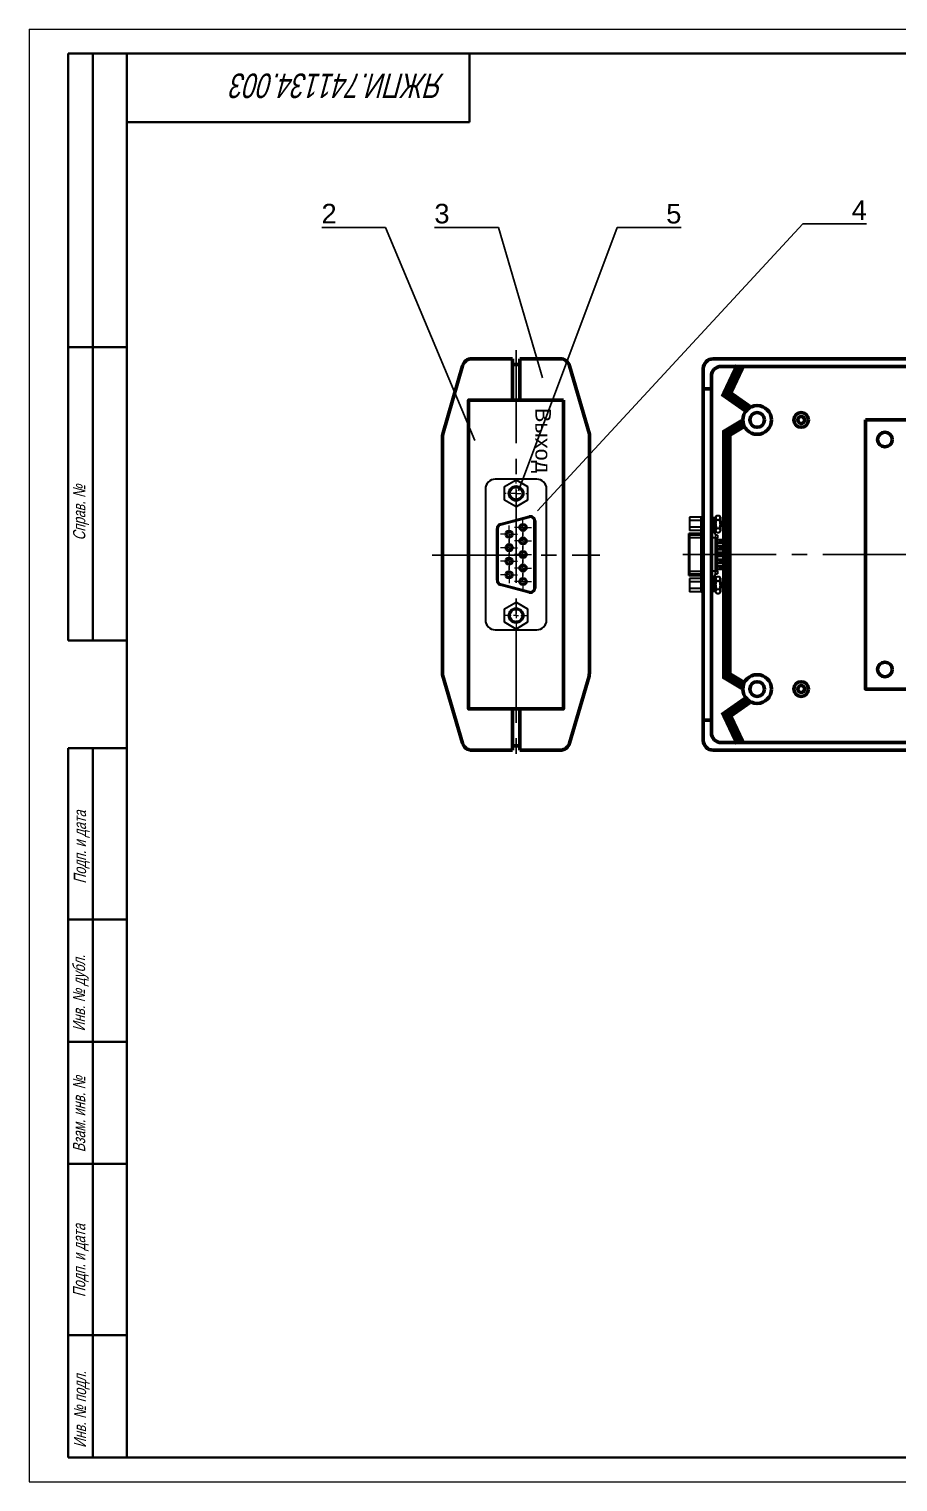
# Model space of a CAD drawing. Header units: millimetres. Extents: x 616 to 3040, y 265 to 2725.
# Drawn here: x 1500.6 to 1678.2, y 2422.3 to 2719.3 of the extents above; entities that cross this region are included whole.
import ezdxf
from ezdxf import colors
from ezdxf.entities.mleader import LeaderData, LeaderLine
from ezdxf.math import Vec2, Vec3

# ---------------------------------------------------------------- set-up
doc = ezdxf.new("R2010")
doc.units = ezdxf.units.MM
doc.linetypes.add('CENTER2', pattern=[28.575, 19.05, -3.175, 3.175, -3.175])
doc.layers.add('OSN', color=7, linetype='Continuous', lineweight=60)
doc.layers.add('TONK', color=7, linetype='Continuous')
doc.layers.add('ОСЕВЫЕ', color=7, linetype='Continuous')
doc.styles.add('CLW', font='clw.shx', dxfattribs={"width": 0.75, "oblique": 15})
doc.styles.get("Standard").update_dxf_attribs({"font": 'arial.ttf'})

# ---------------------------------------------------------------- blocks, each defined once
blk = doc.blocks.new('SW_CENTERMARKSYMBOL_10')
at = {"color": 0, "linetype": 'Continuous', "lineweight": 0}
for p, q in [((-1, 0), (-2.5, 0)), ((0, 0), (-0.5, 0)), ((0, 1), (0, 2.5)), ((0, 0), (0, 0.5)), ((0, 0), (0, -0.5)), ((0, 0), (0.5, 0)), ((1, 0), (2.5, 0)), ((0, -1), (0, -2.5))]:
    blk.add_line(p, q, dxfattribs=at)
blk = doc.blocks.new('SW_CENTERMARKSYMBOL_24')
at = {"color": 0, "linetype": 'Continuous', "lineweight": 0}
for p, q in [((-1, 0), (-1.26, 0)), ((0, 0), (-0.5, 0)), ((0, 1), (0, 1.26)), ((0, 0), (0, 0.5)), ((0, 0), (0, -0.5)), ((0, 0), (0.5, 0)), ((1, 0), (1.26, 0)), ((0, -1), (0, -1.26))]:
    blk.add_line(p, q, dxfattribs=at)
blk = doc.blocks.new('SW_CENTERMARKSYMBOL_25')
at = {"color": 0, "linetype": 'Continuous', "lineweight": 0}
for p, q in [((-0.5, 0), (-0.87, 0)), ((0, 0), (-0.5, 0)), ((0, 0.5), (0, 0.87)), ((0, 0), (0, 0.5)), ((0, 0), (0, -0.5)), ((0, 0), (0.5, 0)), ((0.5, 0), (0.87, 0)), ((0, -0.5), (0, -0.87))]:
    blk.add_line(p, q, dxfattribs=at)
blk = doc.blocks.new('SW_CENTERMARKSYMBOL_26')
at = {"color": 0, "linetype": 'Continuous', "lineweight": 0}
for p, q in [((-0.5, 0), (-0.87, 0)), ((0, 0), (-0.5, 0)), ((0, 0.5), (0, 0.87)), ((0, 0), (0, 0.5)), ((0, 0), (0, -0.5)), ((0, 0), (0.5, 0)), ((0.5, 0), (0.87, 0)), ((0, -0.5), (0, -0.87))]:
    blk.add_line(p, q, dxfattribs=at)
blk = doc.blocks.new('SW_CENTERMARKSYMBOL_27')
at = {"color": 0, "linetype": 'Continuous', "lineweight": 0}
for p, q in [((-0.5, 0), (-0.87, 0)), ((0, 0), (-0.5, 0)), ((0, 0.5), (0, 0.87)), ((0, 0), (0, 0.5)), ((0, 0), (0, -0.5)), ((0, 0), (0.5, 0)), ((0.5, 0), (0.87, 0)), ((0, -0.5), (0, -0.87))]:
    blk.add_line(p, q, dxfattribs=at)
blk = doc.blocks.new('SW_CENTERMARKSYMBOL_28')
at = {"color": 0, "linetype": 'Continuous', "lineweight": 0}
for p, q in [((-0.5, 0), (-0.88, 0)), ((0, 0), (-0.5, 0)), ((0, 0.5), (0, 0.87)), ((0, 0), (0, 0.5)), ((0, 0), (0, -0.5)), ((0, 0), (0.5, 0)), ((0.5, 0), (0.87, 0)), ((0, -0.5), (0, -0.88))]:
    blk.add_line(p, q, dxfattribs=at)
blk = doc.blocks.new('SW_CENTERMARKSYMBOL_29')
at = {"color": 0, "linetype": 'Continuous', "lineweight": 0}
for p, q in [((-0.5, 0), (-0.87, 0)), ((0, 0), (-0.5, 0)), ((0, 0.5), (0, 0.87)), ((0, 0), (0, 0.5)), ((0, 0), (0, -0.5)), ((0, 0), (0.5, 0)), ((0.5, 0), (0.87, 0)), ((0, -0.5), (0, -0.87))]:
    blk.add_line(p, q, dxfattribs=at)
blk = doc.blocks.new('SW_CENTERMARKSYMBOL_30')
at = {"color": 0, "linetype": 'Continuous', "lineweight": 0}
for p, q in [((-0.5, 0), (-0.87, 0)), ((0, 0), (-0.5, 0)), ((0, 0.5), (0, 0.87)), ((0, 0), (0, 0.5)), ((0, 0), (0, -0.5)), ((0, 0), (0.5, 0)), ((0.5, 0), (0.87, 0)), ((0, -0.5), (0, -0.87))]:
    blk.add_line(p, q, dxfattribs=at)
blk = doc.blocks.new('SW_CENTERMARKSYMBOL_31')
at = {"color": 0, "linetype": 'Continuous', "lineweight": 0}
for p, q in [((-0.5, 0), (-0.87, 0)), ((0, 0), (-0.5, 0)), ((0, 0.5), (0, 0.87)), ((0, 0), (0, 0.5)), ((0, 0), (0, -0.5)), ((0, 0), (0.5, 0)), ((0.5, 0), (0.87, 0)), ((0, -0.5), (0, -0.87))]:
    blk.add_line(p, q, dxfattribs=at)
blk = doc.blocks.new('SW_CENTERMARKSYMBOL_32')
at = {"color": 0, "linetype": 'Continuous', "lineweight": 0}
for p, q in [((-0.5, 0), (-0.87, 0)), ((0, 0), (-0.5, 0)), ((0, 0.5), (0, 0.87)), ((0, 0), (0, 0.5)), ((0, 0), (0, -0.5)), ((0, 0), (0.5, 0)), ((0.5, 0), (0.87, 0)), ((0, -0.5), (0, -0.87))]:
    blk.add_line(p, q, dxfattribs=at)
blk = doc.blocks.new('SW_CENTERMARKSYMBOL_33')
at = {"color": 0, "linetype": 'Continuous', "lineweight": 0}
for p, q in [((-0.5, 0), (-0.87, 0)), ((0, 0), (-0.5, 0)), ((0, 0.5), (0, 0.87)), ((0, 0), (0, 0.5)), ((0, 0), (0, -0.5)), ((0, 0), (0.5, 0)), ((0.5, 0), (0.87, 0)), ((0, -0.5), (0, -0.87))]:
    blk.add_line(p, q, dxfattribs=at)
blk = doc.blocks.new('_None')

msp = doc.modelspace()

# ---------------------------------------------------------------- linework, layer by layer
at = {"color": 7, "linetype": 'Continuous', "lineweight": 40}
for p, q in [((1508.63108, 2594.27652), (1508.63108, 2714.27652)), ((1520.63108, 2714.27652), (1508.63108, 2714.27652)), ((1508.63108, 2594.27652), (1508.63108, 2714.27652)), ((1513.63108, 2594.27652), (1513.63108, 2714.27652)), ((1513.63108, 2594.27652), (1513.63108, 2714.27652)), ((1915.63108, 2714.27652), (1520.63108, 2714.27652)), ((1520.63108, 2714.27652), (1520.63108, 2427.27652)), ((1590.63108, 2700.27652), (1590.63108, 2714.27652)), ((1520.63108, 2700.27652), (1590.63108, 2700.27652)), ((1508.63108, 2654.27652), (1520.63108, 2654.27652)), ((1520.63108, 2654.27652), (1508.63108, 2654.27652)), ((1508.63108, 2594.27652), (1520.63108, 2594.27652)), ((1508.63108, 2427.27652), (1508.63108, 2572.27652)), ((1508.63108, 2572.27652), (1520.63108, 2572.27652)), ((1513.63108, 2427.27652), (1513.63108, 2572.27652)), ((1520.63108, 2537.27652), (1508.63108, 2537.27652)), ((1520.63108, 2512.27652), (1508.63108, 2512.27652)), ((1520.63108, 2487.27652), (1508.63108, 2487.27652)), ((1508.63108, 2452.27652), (1520.63108, 2452.27652)), ((1508.63108, 2427.27652), (1520.63108, 2427.27652)), ((1520.63108, 2427.27652), (1915.63108, 2427.27652))]:
    msp.add_line(p, q, dxfattribs=at)
at = {"color": 7, "linetype": 'Continuous', "lineweight": 15}
msp.add_line((1520.63108, 2714.27652), (1520.63108, 2427.27652), dxfattribs=at)
at = {"color": 7, "linetype": 'Continuous', "lineweight": 30}
for p, q in [((1604.40843, 2627.26862), (1595.90843, 2627.26862)), ((1597.78343, 2625.73483), (1600.15843, 2627.10603)), ((1597.78343, 2622.99241), (1597.78343, 2625.73483)), ((1600.15843, 2627.10603), (1602.53343, 2625.73483)), ((1602.53343, 2625.73483), (1602.53343, 2622.99241)), ((1593.90843, 2625.26862), (1593.90843, 2598.46862)), ((1600.15843, 2621.62121), (1597.78343, 2622.99241)), ((1602.53343, 2622.99241), (1600.15843, 2621.62121)), ((1606.40843, 2598.46862), (1606.40843, 2625.26862)), ((1596.94961, 2618.11542), (1602.84961, 2619.69632)), ((1602.84961, 2619.69632), (1602.91432, 2619.45484)), ((1637.98779, 2619.56862), (1638.43779, 2619.56862)), ((1637.98779, 2618.56862), (1637.98779, 2619.56862)), ((1638.43779, 2619.56862), (1638.43779, 2618.56862)), ((1641.18779, 2619.84817), (1640.93779, 2619.49817)), ((1641.18779, 2619.84817), (1641.68779, 2619.84817)), ((1641.93779, 2619.49817), (1641.68779, 2619.84817)), ((1596.20843, 2606.58774), (1596.20843, 2617.14949)), ((1596.45843, 2617.14949), (1596.20843, 2617.14949)), ((1596.45843, 2617.14949), (1596.45843, 2606.58774)), ((1596.94961, 2618.11542), (1597.01431, 2617.87394)), ((1602.91432, 2619.45484), (1597.01431, 2617.87394)), ((1603.85843, 2605.00685), (1603.85843, 2618.73039)), ((1604.10843, 2618.73039), (1603.85843, 2618.73039)), ((1604.10843, 2618.73039), (1604.10843, 2605.00685)), ((1637.98779, 2619.48733), (1635.58779, 2619.48733)), ((1635.58779, 2619.48733), (1635.58779, 2618.80173)), ((1637.98779, 2618.80173), (1635.58779, 2618.80173)), ((1635.58779, 2618.80173), (1635.58779, 2617.43052)), ((1637.98779, 2617.43052), (1635.58779, 2617.43052)), ((1635.58779, 2617.43052), (1635.58779, 2616.74491)), ((1637.98779, 2616.74491), (1635.58779, 2616.74491)), ((1638.43779, 2618.56862), (1637.98779, 2618.56862)), ((1637.98779, 2605.16862), (1637.98779, 2618.56862)), ((1638.43779, 2615.70878), (1638.43779, 2618.56862)), ((1640.43779, 2618.91612), (1640.09488, 2618.91612)), ((1640.43779, 2618.86612), (1640.09488, 2618.86612)), ((1640.09488, 2617.36612), (1640.43779, 2617.36612)), ((1640.09488, 2617.31612), (1640.43779, 2617.31612)), ((1640.09488, 2616.61862), (1640.43779, 2616.61862)), ((1640.6878, 2619.36612), (1640.43779, 2619.36612)), ((1640.43779, 2616.86612), (1640.43779, 2619.36612)), ((1640.43779, 2616.86612), (1640.6878, 2616.86612)), ((1640.43779, 2616.86612), (1640.43779, 2616.61862)), ((1640.43779, 2616.61862), (1640.43779, 2616.48941)), ((1640.93779, 2619.36612), (1640.6878, 2619.36612)), ((1640.6878, 2616.86612), (1640.6878, 2619.36612)), ((1640.6878, 2617.52815), (1640.6878, 2619.36612)), ((1640.6878, 2616.86612), (1640.6878, 2617.4049)), ((1640.6878, 2616.86612), (1640.93779, 2616.86612)), ((1640.93779, 2619.49817), (1640.93779, 2619.31301)), ((1640.93779, 2619.31301), (1640.93779, 2616.73407)), ((1640.93779, 2616.73407), (1641.18779, 2616.38407)), ((1641.18779, 2618.98215), (1641.68779, 2618.98215)), ((1641.18779, 2617.2501), (1641.68779, 2617.2501)), ((1641.68779, 2616.38407), (1641.93779, 2616.73407)), ((1641.93779, 2619.49817), (1641.93779, 2619.31301)), ((1641.93779, 2619.31301), (1641.93779, 2616.73407)), ((1641.98779, 2618.74112), (1641.93779, 2618.79112)), ((1641.93779, 2617.44112), (1641.98779, 2617.49112)), ((1641.98779, 2618.74112), (1641.98779, 2618.65739)), ((1641.98779, 2618.65739), (1641.98779, 2617.49112)), ((1637.98779, 2616.15411), (1635.48779, 2616.15411)), ((1635.48779, 2615.67451), (1635.48779, 2616.15411)), ((1635.6128, 2615.79951), (1635.48779, 2615.67451)), ((1635.48779, 2615.29951), (1635.48779, 2615.67451)), ((1635.48779, 2608.43773), (1635.48779, 2615.29951)), ((1635.6128, 2615.29951), (1635.48779, 2615.29951)), ((1637.98779, 2615.79951), (1635.6128, 2615.79951)), ((1635.6128, 2615.79951), (1635.6128, 2615.29951)), ((1635.6128, 2615.29951), (1635.6128, 2608.43773)), ((1637.98779, 2615.29951), (1635.6128, 2615.29951)), ((1638.43779, 2615.29951), (1638.43779, 2615.70878)), ((1638.43779, 2608.43773), (1638.43779, 2615.29951)), ((1640.33779, 2616.49951), (1640.09488, 2616.49951)), ((1640.33779, 2615.29951), (1640.09488, 2615.29951)), ((1640.83779, 2615.29951), (1640.33779, 2615.29951)), ((1640.33779, 2608.43773), (1640.33779, 2615.29951)), ((1640.98779, 2616.02911), (1640.83692, 2616.02911)), ((1641.3378, 2615.79951), (1640.83779, 2615.79951)), ((1640.83779, 2615.29951), (1640.83779, 2608.43773)), ((1641.3378, 2615.29951), (1640.83779, 2615.29951)), ((1640.98779, 2615.79951), (1640.98779, 2616.02911)), ((1641.18779, 2616.38407), (1641.68779, 2616.38407)), ((1641.3378, 2615.79951), (1641.3378, 2615.29951)), ((1641.3378, 2608.43773), (1641.3378, 2615.29951)), ((1642.2378, 2614.88862), (1641.3378, 2614.88862)), ((1641.3378, 2614.38862), (1642.2378, 2614.38862)), ((1642.2378, 2614.19612), (1641.3378, 2614.19612)), ((1641.3378, 2613.69612), (1642.2378, 2613.69612)), ((1642.2378, 2614.19612), (1641.88779, 2614.19612)), ((1641.88779, 2613.69612), (1642.2378, 2613.69612)), ((1642.2378, 2614.88862), (1642.98779, 2614.88862)), ((1642.2378, 2614.88862), (1642.2378, 2614.38862)), ((1642.98779, 2614.38862), (1642.2378, 2614.38862)), ((1642.98779, 2614.19612), (1642.2378, 2614.19612)), ((1642.2378, 2613.69612), (1642.98779, 2613.69612)), ((1642.98779, 2614.88862), (1642.98779, 2614.38862)), ((1642.98779, 2614.19612), (1642.98779, 2613.69612)), ((1642.2378, 2613.50362), (1641.3378, 2613.50362)), ((1641.3378, 2613.00362), (1642.2378, 2613.00362)), ((1642.2378, 2612.81112), (1641.3378, 2612.81112)), ((1641.3378, 2612.31112), (1642.2378, 2612.31112)), ((1642.2378, 2612.11862), (1641.3378, 2612.11862)), ((1641.3378, 2611.61862), (1642.2378, 2611.61862)), ((1642.2378, 2611.42612), (1641.3378, 2611.42612)), ((1641.3378, 2610.92612), (1642.2378, 2610.92612)), ((1642.2378, 2610.73362), (1641.3378, 2610.73362)), ((1642.2378, 2612.81112), (1641.88779, 2612.81112)), ((1641.88779, 2612.31112), (1642.2378, 2612.31112)), ((1642.2378, 2611.42612), (1641.88779, 2611.42612)), ((1641.88779, 2610.92612), (1642.2378, 2610.92612)), ((1642.2378, 2613.50362), (1642.2378, 2613.00362)), ((1642.2378, 2613.50362), (1642.98779, 2613.50362)), ((1642.98779, 2613.00362), (1642.2378, 2613.00362)), ((1642.98779, 2612.81112), (1642.2378, 2612.81112)), ((1642.2378, 2612.31112), (1642.98779, 2612.31112)), ((1642.2378, 2612.11862), (1642.98779, 2612.11862)), ((1642.2378, 2612.11862), (1642.2378, 2611.61862)), ((1642.98779, 2611.61862), (1642.2378, 2611.61862)), ((1642.98779, 2611.42612), (1642.2378, 2611.42612)), ((1642.2378, 2610.92612), (1642.98779, 2610.92612)), ((1642.2378, 2610.73362), (1642.98779, 2610.73362)), ((1642.2378, 2610.73362), (1642.2378, 2610.23362)), ((1642.98779, 2613.50362), (1642.98779, 2613.00362)), ((1642.98779, 2612.81112), (1642.98779, 2612.31112)), ((1642.98779, 2612.11862), (1642.98779, 2611.61862)), ((1642.98779, 2611.42612), (1642.98779, 2610.92612)), ((1642.98779, 2610.73362), (1642.98779, 2610.23362)), ((1635.6128, 2608.43773), (1635.48779, 2608.43773)), ((1635.48779, 2608.06274), (1635.48779, 2608.43773)), ((1635.48779, 2608.06274), (1635.6128, 2607.93773)), ((1635.48779, 2607.58314), (1635.48779, 2608.06274)), ((1635.6128, 2608.43773), (1637.98779, 2608.43773)), ((1635.6128, 2608.43773), (1635.6128, 2607.93773)), ((1635.6128, 2607.93773), (1637.98779, 2607.93773)), ((1638.43779, 2608.02847), (1638.43779, 2608.43773)), ((1638.43779, 2605.16862), (1638.43779, 2608.02847)), ((1640.33779, 2608.43773), (1640.09488, 2608.43773)), ((1640.83779, 2608.43773), (1640.33779, 2608.43773)), ((1640.83692, 2607.70814), (1640.98779, 2607.70814)), ((1640.83779, 2608.43773), (1640.83779, 2607.73773)), ((1641.3378, 2608.43773), (1640.83779, 2608.43773)), ((1640.83779, 2607.93773), (1641.3378, 2607.93773)), ((1640.98779, 2607.70814), (1640.98779, 2607.93773)), ((1641.3378, 2610.23362), (1642.2378, 2610.23362)), ((1642.2378, 2610.04112), (1641.3378, 2610.04112)), ((1641.3378, 2609.54112), (1642.2378, 2609.54112)), ((1642.2378, 2609.34862), (1641.3378, 2609.34862)), ((1641.3378, 2608.84862), (1642.2378, 2608.84862)), ((1641.3378, 2608.43773), (1641.3378, 2607.93773)), ((1642.2378, 2610.04112), (1641.88779, 2610.04112)), ((1641.88779, 2609.54112), (1642.2378, 2609.54112)), ((1642.98779, 2610.23362), (1642.2378, 2610.23362)), ((1642.98779, 2610.04112), (1642.2378, 2610.04112)), ((1642.2378, 2609.54112), (1642.98779, 2609.54112)), ((1642.2378, 2609.34862), (1642.98779, 2609.34862)), ((1642.2378, 2609.34862), (1642.2378, 2608.84862)), ((1642.98779, 2608.84862), (1642.2378, 2608.84862)), ((1642.98779, 2610.04112), (1642.98779, 2609.54112)), ((1642.98779, 2608.84862), (1642.98779, 2609.34862)), ((1596.45843, 2606.58774), (1596.20843, 2606.58774)), ((1597.01431, 2605.8633), (1596.94961, 2605.62182)), ((1602.84961, 2604.04092), (1596.94961, 2605.62182)), ((1597.01431, 2605.8633), (1602.91432, 2604.28241)), ((1604.10843, 2605.00685), (1603.85843, 2605.00685)), ((1635.48779, 2607.58314), (1637.98779, 2607.58314)), ((1637.98779, 2606.99233), (1635.58779, 2606.99233)), ((1635.58779, 2606.99233), (1635.58779, 2606.30672)), ((1637.98779, 2606.30672), (1635.58779, 2606.30672)), ((1635.58779, 2606.30672), (1635.58779, 2604.93552)), ((1637.98779, 2604.93552), (1635.58779, 2604.93552)), ((1635.58779, 2604.93552), (1635.58779, 2604.24992)), ((1637.98779, 2605.16862), (1638.43779, 2605.16862)), ((1637.98779, 2604.16862), (1637.98779, 2605.16862)), ((1638.43779, 2605.16862), (1638.43779, 2604.16862)), ((1640.09488, 2607.23773), (1640.33779, 2607.23773)), ((1640.09488, 2607.11862), (1640.43779, 2607.11862)), ((1640.43779, 2606.42112), (1640.09488, 2606.42112)), ((1640.43779, 2606.37112), (1640.09488, 2606.37112)), ((1640.09488, 2604.87112), (1640.43779, 2604.87112)), ((1640.09488, 2604.82112), (1640.43779, 2604.82112)), ((1640.43779, 2607.24784), (1640.43779, 2607.11862)), ((1640.43779, 2607.11862), (1640.43779, 2606.87112)), ((1640.6878, 2606.87112), (1640.43779, 2606.87112)), ((1640.43779, 2604.37112), (1640.43779, 2606.87112)), ((1640.93779, 2606.87112), (1640.6878, 2606.87112)), ((1640.6878, 2604.37112), (1640.6878, 2606.87112)), ((1640.6878, 2605.03315), (1640.6878, 2606.87112)), ((1640.6878, 2604.37112), (1640.6878, 2604.9099)), ((1641.18779, 2607.35317), (1640.93779, 2607.00317)), ((1640.93779, 2607.00317), (1640.93779, 2606.81801)), ((1640.93779, 2606.81801), (1640.93779, 2604.23907)), ((1641.18779, 2607.35317), (1641.68779, 2607.35317)), ((1641.18779, 2606.48715), (1641.68779, 2606.48715)), ((1641.18779, 2604.7551), (1641.68779, 2604.7551)), ((1641.93779, 2607.00317), (1641.68779, 2607.35317)), ((1641.93779, 2607.00317), (1641.93779, 2606.81801)), ((1641.93779, 2606.81801), (1641.93779, 2604.23907)), ((1641.98779, 2606.24612), (1641.93779, 2606.29612)), ((1641.93779, 2604.94612), (1641.98779, 2604.99612)), ((1641.98779, 2606.24612), (1641.98779, 2606.16239)), ((1641.98779, 2606.16239), (1641.98779, 2604.99612)), ((1597.78343, 2600.74483), (1600.15843, 2602.11604)), ((1600.15843, 2602.11604), (1602.53343, 2600.74483)), ((1602.91432, 2604.28241), (1602.84961, 2604.04092)), ((1637.98779, 2604.24992), (1635.58779, 2604.24992)), ((1638.43779, 2604.16862), (1637.98779, 2604.16862)), ((1640.43779, 2604.37112), (1640.6878, 2604.37112)), ((1640.6878, 2604.37112), (1640.93779, 2604.37112)), ((1640.93779, 2604.23907), (1641.18779, 2603.88907)), ((1641.18779, 2603.88907), (1641.68779, 2603.88907)), ((1641.68779, 2603.88907), (1641.93779, 2604.23907)), ((1597.78343, 2598.00242), (1597.78343, 2600.74483)), ((1602.53343, 2600.74483), (1602.53343, 2598.00242)), ((1595.90843, 2596.46863), (1604.40843, 2596.46863)), ((1600.15843, 2596.63121), (1597.78343, 2598.00242)), ((1602.53343, 2598.00242), (1600.15843, 2596.63121))]:
    msp.add_line(p, q, dxfattribs=at)
at = {"color": 7, "linetype": 'Continuous', "lineweight": 0}
for p, q in [((1640.43779, 2618.72587), (1640.09488, 2618.72587)), ((1640.09488, 2617.50637), (1640.43779, 2617.50637)), ((1641.98779, 2618.72587), (1641.93779, 2618.72587)), ((1641.93779, 2617.50637), (1641.98779, 2617.50637)), ((1640.83779, 2615.99951), (1640.83779, 2615.29951)), ((1640.43779, 2606.23087), (1640.09488, 2606.23087)), ((1640.09488, 2605.01137), (1640.43779, 2605.01137)), ((1641.98779, 2606.23087), (1641.93779, 2606.23087)), ((1641.93779, 2605.01137), (1641.98779, 2605.01137))]:
    msp.add_line(p, q, dxfattribs=at)
at = {"color": 8, "linetype": 'Continuous', "lineweight": 30}
for p, q in [((1640.33779, 2615.29951), (1640.33779, 2616.49951)), ((1640.33779, 2607.23773), (1640.33779, 2608.43773))]:
    msp.add_line(p, q, dxfattribs=at)
at = {"color": 7, "linetype": 'Continuous', "lineweight": 30}
for centre, radius in [((1600.15843, 2624.36362), 1.525), ((1600.15843, 2624.36362), 1.25), ((1598.73843, 2616.02362), 0.75), ((1601.57843, 2617.40862), 0.75), ((1601.57843, 2617.40862), 0.5), ((1598.73843, 2613.25362), 0.75), ((1598.73843, 2616.02362), 0.5), ((1598.73843, 2613.25362), 0.5), ((1601.57843, 2614.63862), 0.75), ((1601.57843, 2614.63862), 0.5), ((1598.73843, 2610.48362), 0.75), ((1598.73843, 2610.48362), 0.5), ((1601.57843, 2611.86862), 0.75), ((1601.57843, 2611.86862), 0.5), ((1598.73843, 2607.71362), 0.75), ((1598.73843, 2607.71362), 0.5), ((1601.57843, 2609.09862), 0.75), ((1601.57843, 2609.09862), 0.5), ((1601.57843, 2606.32862), 0.75), ((1601.57843, 2606.32862), 0.5), ((1600.15843, 2599.37362), 1.525), ((1600.15843, 2599.37362), 1.25)]:
    msp.add_circle(centre, radius, dxfattribs=at)
for centre, radius, start, end in [((1595.90843, 2625.26862), 2, 89.99997, 180.00003), ((1604.40843, 2625.26862), 2, 0.0001522, 90.0000613), ((1603.10843, 2618.7304), 1, 359.9999874, 104.9998482), ((1597.20843, 2617.1495), 1, 105.000093, 180.0000314), ((1597.20843, 2617.1495), 0.75, 105.0000346, 180.0002537), ((1603.10843, 2618.7304), 0.74999, 359.9996702, 105.0003242), ((1638.93779, 2616.99951), 0.5, 180, 180.0897865), ((1640.33779, 2615.99951), 0.5, 0, 90), ((1640.33779, 2607.73773), 0.5, 270, 0), ((1597.20843, 2606.58774), 1, 179.9999686, 254.999907), ((1597.20844, 2606.58775), 0.75001, 180.0002567, 254.999455), ((1603.10842, 2605.00685), 1, 255.0004952, 359.9998826), ((1603.10844, 2605.00684), 0.74999, 254.9992179, 0.0007876), ((1638.93779, 2606.73773), 0.5, 179.9102135, 180), ((1595.90843, 2598.46862), 2, 179.99997, 270.00003), ((1604.40843, 2598.46863), 2, 269.9999387, 359.9998478)]:
    msp.add_arc(centre, radius, start, end, dxfattribs=at)
at = {"color": 7, "linetype": 'Continuous', "lineweight": 0}
for centre, radius, start, end in [((1600.15832, 2624.36357), 1.50002, 164.9806284, 104.9953486), ((1600.15834, 2599.37358), 1.50001, 164.9843439, 104.9962632)]:
    msp.add_arc(centre, radius, start, end, dxfattribs=at)
at = {"color": 7, "linetype": 'Continuous', "lineweight": 30}
for centre, start_param, end_param in [((1640.86708, 2618.11612), 4.395566827, 4.596093443), ((1641.0085, 2618.11612), 4.280024466, 4.482895931), ((1640.86708, 2605.62112), 4.395566827, 4.596093443), ((1641.0085, 2605.62112), 4.280024466, 4.482895931)]:
    msp.add_ellipse(centre, major_axis=(1.23136, 1.23136), ratio=0.174637889, start_param=start_param, end_param=end_param, dxfattribs=at)
for points, knots in [([(1641.18779, 2618.98215), (1641.12143, 2619.09229), (1640.97396, 2619.33703), (1641.04741, 2619.63948), (1641.16205, 2619.80991), (1641.18779, 2619.84817)], [0, 0, 0, 0, 0.388231514, 0.862639825, 1, 1, 1, 1]), ([(1641.68779, 2619.84817), (1641.71353, 2619.80991), (1641.82818, 2619.63948), (1641.90163, 2619.33703), (1641.75416, 2619.09229), (1641.68779, 2618.98215)], [0, 0, 0, 0, 0.137360175, 0.611768486, 1, 1, 1, 1]), ([(1641.18779, 2617.2501), (1641.09982, 2617.56921), (1640.93983, 2618.14961), (1641.11082, 2618.7237), (1641.18779, 2618.98215)], [0, 0, 0, 0, 0.5498173497, 1, 1, 1, 1]), ([(1641.18779, 2616.38407), (1641.09982, 2616.54363), (1640.93983, 2616.83383), (1641.11082, 2617.12087), (1641.18779, 2617.2501)], [0, 0, 0, 0, 0.549816453, 1, 1, 1, 1]), ([(1641.68779, 2618.98215), (1641.77576, 2618.66303), (1641.93576, 2618.08264), (1641.76477, 2617.50854), (1641.68779, 2617.2501)], [0, 0, 0, 0, 0.5498173497, 1, 1, 1, 1]), ([(1641.68779, 2617.2501), (1641.77576, 2617.09054), (1641.93576, 2616.80034), (1641.76477, 2616.51329), (1641.68779, 2616.38407)], [0, 0, 0, 0, 0.549817351, 1, 1, 1, 1]), ([(1642.2378, 2614.38862), (1642.18171, 2614.38831), (1642.08004, 2614.38774), (1641.95947, 2614.3979), (1641.88247, 2614.43095), (1641.83644, 2614.48239), (1641.81172, 2614.54933), (1641.80291, 2614.62492), (1641.80686, 2614.69919), (1641.82363, 2614.76618), (1641.85521, 2614.81997), (1641.90906, 2614.86179), (1642.00049, 2614.88603), (1642.11744, 2614.88872), (1642.20302, 2614.88865), (1642.2378, 2614.88862)], [0, 0, 0, 0, 0.128723769, 0.233343469, 0.308068244, 0.370288394, 0.432734379, 0.489936714, 0.545878541, 0.60175428, 0.658023188, 0.717033044, 0.802883429, 0.919914134, 1, 1, 1, 1]), ([(1642.2378, 2613.00362), (1642.18171, 2613.00331), (1642.08004, 2613.00274), (1641.95947, 2613.0129), (1641.88247, 2613.04595), (1641.83644, 2613.09739), (1641.81172, 2613.16433), (1641.80291, 2613.23992), (1641.80686, 2613.31419), (1641.82363, 2613.38118), (1641.85521, 2613.43497), (1641.90906, 2613.47679), (1642.00049, 2613.50103), (1642.11744, 2613.50372), (1642.20302, 2613.50365), (1642.2378, 2613.50362)], [0, 0, 0, 0, 0.128723814, 0.233343552, 0.308068352, 0.370288525, 0.432734532, 0.489936887, 0.545878733, 0.601754492, 0.65802342, 0.717032602, 0.80288336, 0.919914105, 1, 1, 1, 1]), ([(1642.2378, 2611.61862), (1642.18171, 2611.61831), (1642.08004, 2611.61774), (1641.95947, 2611.6279), (1641.88247, 2611.66095), (1641.83644, 2611.71239), (1641.81172, 2611.77933), (1641.80291, 2611.85492), (1641.80686, 2611.92919), (1641.82363, 2611.99618), (1641.85521, 2612.04997), (1641.90906, 2612.09179), (1642.00049, 2612.11603), (1642.11744, 2612.11872), (1642.20302, 2612.11865), (1642.2378, 2612.11862)], [0, 0, 0, 0, 0.128723732, 0.233343402, 0.308067679, 0.370287811, 0.432734969, 0.489937287, 0.545879098, 0.601754821, 0.658023712, 0.717032857, 0.80288356, 0.919914153, 1, 1, 1, 1]), ([(1642.2378, 2610.23362), (1642.18171, 2610.23331), (1642.08004, 2610.23275), (1641.95947, 2610.2429), (1641.88247, 2610.27595), (1641.83644, 2610.32739), (1641.81172, 2610.39433), (1641.80291, 2610.46992), (1641.80686, 2610.54419), (1641.82363, 2610.61118), (1641.85521, 2610.66497), (1641.90906, 2610.70679), (1642.00049, 2610.73103), (1642.11744, 2610.73372), (1642.20302, 2610.73365), (1642.2378, 2610.73362)], [0, 0, 0, 0, 0.128723774, 0.233343468, 0.30806776, 0.370287907, 0.432735078, 0.489936016, 0.545879262, 0.601754997, 0.658023901, 0.717033059, 0.802883439, 0.919914136, 1, 1, 1, 1]), ([(1642.2378, 2608.84862), (1642.18171, 2608.84831), (1642.08004, 2608.84774), (1641.95947, 2608.8579), (1641.88247, 2608.89095), (1641.83645, 2608.94239), (1641.81172, 2609.00933), (1641.80291, 2609.08492), (1641.80686, 2609.15919), (1641.82364, 2609.22618), (1641.85521, 2609.27997), (1641.90906, 2609.32179), (1642.00049, 2609.34603), (1642.11744, 2609.34872), (1642.20302, 2609.34865), (1642.2378, 2609.34862)], [0, 0, 0, 0, 0.1287238245, 0.2333437395, 0.3080680775, 0.3702891127, 0.4327351315, 0.4899361039, 0.545877961, 0.6017537299, 0.6580236947, 0.7170328882, 0.8028833199, 0.9199140872, 1, 1, 1, 1]), ([(1641.18779, 2606.48715), (1641.12143, 2606.59729), (1640.97396, 2606.84203), (1641.04741, 2607.14448), (1641.16205, 2607.31491), (1641.18779, 2607.35317)], [0, 0, 0, 0, 0.3882309961, 0.8626398262, 1, 1, 1, 1]), ([(1641.18779, 2604.7551), (1641.09982, 2605.07421), (1640.93983, 2605.65461), (1641.11082, 2606.2287), (1641.18779, 2606.48715)], [0, 0, 0, 0, 0.5498173497, 1, 1, 1, 1]), ([(1641.18779, 2603.88907), (1641.09982, 2604.04863), (1640.93983, 2604.33883), (1641.11082, 2604.62587), (1641.18779, 2604.7551)], [0, 0, 0, 0, 0.549816688, 1, 1, 1, 1]), ([(1641.68779, 2607.35317), (1641.71353, 2607.31491), (1641.82818, 2607.14448), (1641.90163, 2606.84203), (1641.75416, 2606.59729), (1641.68779, 2606.48715)], [0, 0, 0, 0, 0.1373601738, 0.6117690039, 1, 1, 1, 1]), ([(1641.68779, 2606.48715), (1641.77576, 2606.16803), (1641.93576, 2605.58764), (1641.76477, 2605.01354), (1641.68779, 2604.7551)], [0, 0, 0, 0, 0.5498173497, 1, 1, 1, 1]), ([(1641.68779, 2604.7551), (1641.77576, 2604.59554), (1641.93576, 2604.30534), (1641.76477, 2604.01829), (1641.68779, 2603.88907)], [0, 0, 0, 0, 0.549817586, 1, 1, 1, 1])]:
    msp.add_open_spline(points, degree=3, knots=knots, dxfattribs=at)
at = {"layer": 'OSN', "linetype": 'ByBlock', "ltscale": 20}
for p, q in [((1600.90858, 2650.71705), (1599.40828, 2650.71705)), ((1638.43779, 2645.76434), (1640.09488, 2645.76434)), ((1638.43779, 2577.9729), (1640.09488, 2577.9729)), ((1600.90858, 2572.73644), (1599.40828, 2572.73644))]:
    msp.add_line(p, q, dxfattribs=at)
at = {"layer": 'OSN'}
msp.add_line((1671.56279, 2639.36862), (1675.56279, 2639.36862), dxfattribs=at)
at = {"layer": 'OSN', "linetype": 'ByBlock', "ltscale": 20}
for points in [[(1585.15843, 2587.29955), (1585.15843, 2636.15393, -0.070586422), (1585.23736, 2636.71025), (1589.20898, 2650.42494, -0.333865627), (1591.13005, 2651.86862), (1599.40828, 2651.86862)], [(1600.90858, 2651.86862), (1609.18681, 2651.86862, -0.333865627), (1611.10788, 2650.42494), (1615.15843, 2636.43769)], [(1615.15843, 2636.43769), (1615.15843, 2587.58331, -0.070586422), (1615.0795, 2587.02699), (1611.10788, 2573.3123, -0.333865627), (1609.18681, 2571.86862), (1600.90858, 2571.86862)], [(1599.40828, 2571.86862), (1591.13005, 2571.86862, -0.333865627), (1589.20898, 2573.3123), (1585.15843, 2587.29955)]]:
    msp.add_lwpolyline(points, format="xyb", dxfattribs=at)
for points in [[(1599.40828, 2651.86862), (1599.40828, 2643.4251)], [(1600.90858, 2643.4251), (1600.90858, 2651.86862)], [(1599.40828, 2580.31215), (1599.40828, 2571.86862)], [(1600.90858, 2571.86862), (1600.90858, 2580.31215)]]:
    msp.add_lwpolyline(points, dxfattribs=at)
at = {"layer": 'OSN'}
for points in [[(1640.43779, 2571.86862), (1786.43779, 2571.86862, 0.414213562), (1788.43779, 2573.86862), (1788.43779, 2649.86862, 0.414213562), (1786.43779, 2651.86862), (1640.43779, 2651.86862, 0.414213562), (1638.43779, 2649.86862), (1638.43779, 2573.86862, 0.414213562)], [(1642.09488, 2650.32694), (1784.78071, 2650.32694, -0.414213562), (1786.78071, 2648.32694), (1786.78071, 2575.4103, -0.414213562), (1784.78071, 2573.4103), (1642.09488, 2573.4103, -0.414213562), (1640.09488, 2575.4103), (1640.09488, 2648.32694, -0.414213562)]]:
    msp.add_lwpolyline(points, format="xyb", close=True, dxfattribs=at)
at = {"layer": 'OSN', "linetype": 'ByBlock', "lineweight": 0, "ltscale": 20, "const_width": 2}
for points in [[(1647.57451, 2641.63104), (1643.24461, 2644.66565), (1645.91356, 2650.32694)], [(1646.59451, 2638.65723), (1643.24461, 2636.64537), (1643.24461, 2611.86862)], [(1646.59451, 2585.08002), (1643.24461, 2587.09188), (1643.24461, 2611.86862)], [(1647.57451, 2582.10621), (1643.24461, 2579.07159), (1645.91356, 2573.4103)]]:
    msp.add_lwpolyline(points, dxfattribs=at)
at = {"layer": 'OSN', "linetype": 'ByBlock', "ltscale": 20}
msp.add_lwpolyline([(1609.85042, 2643.4251), (1590.46644, 2643.4251), (1590.46644, 2580.31215), (1609.85042, 2580.31215)], close=True, dxfattribs=at)
at = {"layer": 'OSN'}
msp.add_lwpolyline([(1671.56279, 2639.36862), (1755.31279, 2639.36862), (1755.31279, 2584.36862), (1671.56279, 2584.36862)], close=True, dxfattribs=at)
for centre, radius in [((1649.43779, 2639.36862), 2.93093), ((1649.43779, 2639.36862), 1.5), ((1658.43779, 2639.36862), 1.5), ((1658.43779, 2639.36862), 0.69885), ((1675.56279, 2635.36862), 1.5), ((1675.56279, 2588.36862), 1.5), ((1649.43779, 2584.36862), 2.93093), ((1649.43779, 2584.36862), 1.5), ((1658.43779, 2584.36862), 1.5), ((1658.43779, 2584.36862), 0.69885)]:
    msp.add_circle(centre, radius, dxfattribs=at)
at = {"layer": 'TONK', "linetype": 'CENTER2'}
for p, q in [((1600.15843, 2653.66534), (1600.15843, 2569.78814)), ((1583.04825, 2611.72674), (1617.26861, 2611.72674)), ((1634.27045, 2611.86862), (1792.60514, 2611.86862))]:
    msp.add_line(p, q, dxfattribs=at)
at = {"layer": 'ОСЕВЫЕ', "lineweight": 0}
for p, q in [((1500.63108, 2719.27652), (1920.63108, 2719.27652)), ((1500.63108, 2719.27652), (1500.63108, 2422.27652)), ((1500.63108, 2422.27652), (1920.63108, 2422.27652))]:
    msp.add_line(p, q, dxfattribs=at)

# ---------------------------------------------------------------- block references
at = {"color": 7, "linetype": 'Continuous', "lineweight": 0, "xscale": 2, "yscale": 2, "zscale": 2, "rotation": 270}
for name, p in [('SW_CENTERMARKSYMBOL_24', (1600.15843, 2624.36362)), ('SW_CENTERMARKSYMBOL_33', (1598.73843, 2616.02362)), ('SW_CENTERMARKSYMBOL_25', (1601.57843, 2617.40862)), ('SW_CENTERMARKSYMBOL_32', (1598.73843, 2613.25362)), ('SW_CENTERMARKSYMBOL_26', (1601.57843, 2614.63862)), ('SW_CENTERMARKSYMBOL_27', (1601.57843, 2611.86862)), ('SW_CENTERMARKSYMBOL_31', (1598.73843, 2610.48362)), ('SW_CENTERMARKSYMBOL_28', (1601.57843, 2609.09862)), ('SW_CENTERMARKSYMBOL_30', (1598.73843, 2607.71362)), ('SW_CENTERMARKSYMBOL_29', (1601.57843, 2606.32862))]:
    msp.add_blockref(name, p, dxfattribs=at)
at = {"color": 7, "linetype": 'Continuous', "lineweight": 0, "xscale": -1, "rotation": 90}
msp.add_blockref('SW_CENTERMARKSYMBOL_10', (1600.15843, 2599.37362), dxfattribs=at)

# ---------------------------------------------------------------- texts
at = {"color": 7, "linetype": 'Continuous', "lineweight": 0, "attachment_point": 1, "style": 'CLW'}
for s, insert, char_height, rotation in [('ЯЖПИ.741134.003', (1585.65066, 2705.18033), 5, 180), ('Справ. №', (1509.6322, 2614.72912), 2.5, 90), ('Подп. и дата', (1509.77422, 2544.58045), 2.5, 90), ('Инв. № дубл.', (1509.58095, 2514.39649), 2.5, 90), ('Взам. инв. №', (1509.60548, 2489.67609), 2.5, 90), ('Подп. и дата', (1509.61613, 2460.06663), 2.5, 90), ('Инв. № подл.', (1509.78583, 2429.24013), 2.5, 90)]:
    msp.add_mtext(s, dxfattribs=dict(at, insert=insert, char_height=char_height, rotation=rotation))
at = {"insert": (1607.27452, 2641.80413), "char_height": 3.15, "width": 8.1036902, "attachment_point": 1, "rotation": 270}
msp.add_mtext('Выход', dxfattribs=at)

# ---------------------------------------------------------------- leaders
ml = msp.add_multileader_mtext('Standard')
ml.set_content('2', color=256)
ml.set_leader_properties()
ml.set_arrow_properties(name='NONE')
ml.build(insert=Vec2(0, 0))
ml.multileader.update_dxf_attribs({"text_left_attachment_type": 5, "text_right_attachment_type": 5})
ctx = ml.context
ctx.base_point, ctx.plane_origin = Vec3(1558.84961, 2678.73785), Vec3(1591.70422, 2647.96996)
ctx.left_attachment, ctx.right_attachment, ctx.text_align_type = 5, 5, 2
notes = []
notes.append((ctx, [(0, (1, 1, 0), (1573.49899, 2678.73785), (-1, 0), 8, [(0, [(1591.70422, 2635.1411)], 0, [])])]))
ctx.mtext.insert, ctx.mtext.alignment, ctx.mtext.flow_direction = Vec3(1563.49899, 2683.55423), 3, 5
ml = msp.add_multileader_mtext('Standard')
ml.set_content('3', color=256)
ml.set_leader_properties()
ml.set_arrow_properties(name='NONE')
ml.build(insert=Vec2(0, 0))
ml.multileader.update_dxf_attribs({"text_left_attachment_type": 5, "text_right_attachment_type": 5})
ctx = ml.context
ctx.base_point, ctx.plane_origin = Vec3(1581.95256, 2678.73785), Vec3(1605.57075, 2648.00512)
ctx.left_attachment, ctx.right_attachment, ctx.text_align_type = 5, 5, 2
notes.append((ctx, [(0, (1, 1, 0), (1596.57193, 2678.73785), (-1, 0), 8, [(0, [(1605.57075, 2648.00512)], 0, [])])]))
ctx.mtext.insert, ctx.mtext.alignment, ctx.mtext.flow_direction = Vec3(1586.57193, 2683.55423), 3, 5
ml = msp.add_multileader_mtext('Standard')
ml.set_content('5', color=256)
ml.set_leader_properties()
ml.set_arrow_properties(name='NONE')
ml.build(insert=Vec2(0, 0))
ml.multileader.update_dxf_attribs({"text_left_attachment_type": 5, "text_right_attachment_type": 5})
ctx = ml.context
ctx.base_point, ctx.plane_origin = Vec3(1628.84644, 2678.73785), Vec3(1600.65843, 2624.89303)
ctx.left_attachment, ctx.right_attachment = 5, 5
notes.append((ctx, [(0, (1, 1, 0), (1620.84644, 2678.73785), (1, 0), 8, [(0, [(1600.65843, 2624.89303)], 0, [])])]))
ctx.mtext.insert, ctx.mtext.flow_direction = Vec3(1630.84644, 2683.53785), 5
ml = msp.add_multileader_mtext('Standard')
ml.set_content('4', color=256)
ml.set_leader_properties()
ml.set_arrow_properties(name='NONE')
ml.build(insert=Vec2(0, 0))
ml.multileader.update_dxf_attribs({"text_left_attachment_type": 5, "text_right_attachment_type": 5})
ctx = ml.context
ctx.base_point, ctx.plane_origin = Vec3(1666.74599, 2679.46691), Vec3(1604.54233, 2620.81663)
ctx.left_attachment, ctx.right_attachment = 5, 5
notes.append((ctx, [(0, (1, 1, 0), (1658.74599, 2679.46691), (1, 0), 8, [(0, [(1604.54233, 2620.81663)], 0, [])])]))
ctx.mtext.insert, ctx.mtext.flow_direction = Vec3(1668.74599, 2684.26691), 5
for ctx, leaders in notes:
    for number, flags, end, landing, length, lines in leaders:
        leader = LeaderData()
        leader.index, (leader.has_last_leader_line, leader.has_dogleg_vector, leader.attachment_direction) = number, flags
        leader.last_leader_point, leader.dogleg_vector, leader.dogleg_length = Vec3(end), Vec3(landing), length
        for number, points, colour, breaks in lines:
            line = LeaderLine()
            line.index, line.vertices, line.color, line.breaks = number, Vec3.list(points), colors.encode_raw_color(colour), breaks
            leader.lines.append(line)
        ctx.leaders.append(leader)

doc.saveas('drawing.dxf')
